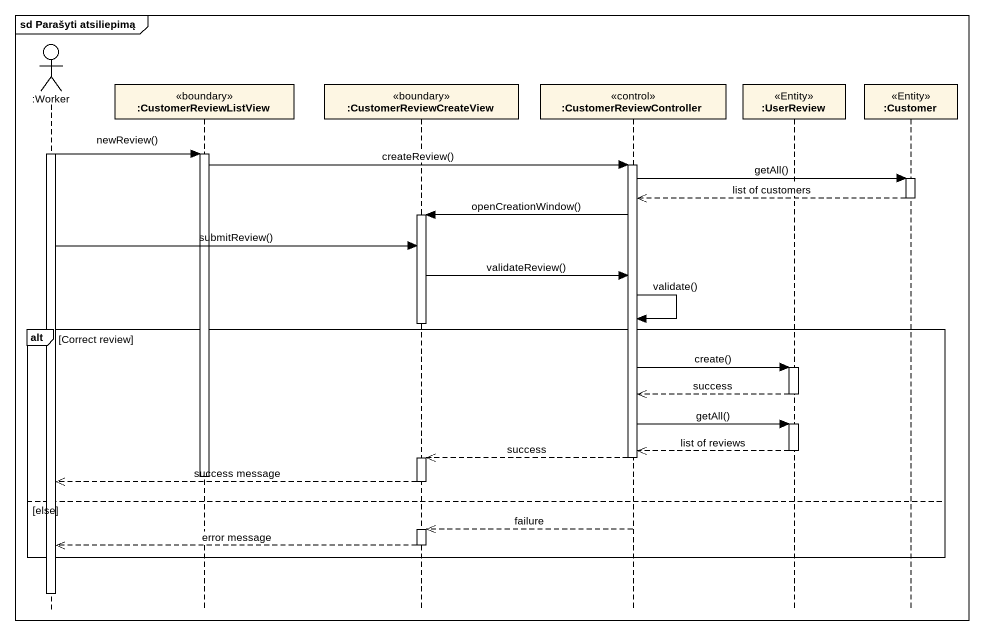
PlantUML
@startuml
mainframe sd Parašyti atsiliepimą
hide footbox
actor ":Worker" as Worker
participant ":CustomerReviewListView" as CustomerReviewListView <<boundary>>
participant ":CustomerReviewCreateView" as CustomerReviewCreateView <<boundary>>
participant ":CustomerReviewController" as CustomerReviewController <<control>>
participant ":UserReview" as UserReview <<Entity>>
participant ":Customer" as Customer <<Entity>>

activate Worker
Worker -> CustomerReviewListView : newReview()
activate CustomerReviewListView
CustomerReviewListView -> CustomerReviewController : createReview()
activate CustomerReviewController
CustomerReviewController -> Customer : getAll()
activate Customer
Customer -->> CustomerReviewController : list of customers
deactivate Customer
CustomerReviewController -> CustomerReviewCreateView : openCreationWindow()
activate CustomerReviewCreateView
Worker -> CustomerReviewCreateView : submitReview()
CustomerReviewCreateView -> CustomerReviewController : validateReview()
CustomerReviewController -> CustomerReviewController : validate()
deactivate CustomerReviewCreateView
alt Correct review
  CustomerReviewController -> UserReview : create()
  activate UserReview
  UserReview -->> CustomerReviewController : success
  deactivate UserReview
  CustomerReviewController -> UserReview : getAll()
  activate UserReview
  UserReview -->> CustomerReviewController : list of reviews
  deactivate UserReview
  CustomerReviewController -->> CustomerReviewCreateView : success
  deactivate CustomerReviewController
  activate CustomerReviewCreateView
  deactivate CustomerReviewListView
  CustomerReviewCreateView -->> Worker : success message
  deactivate CustomerReviewCreateView
else else
  CustomerReviewController -->> CustomerReviewCreateView : failure
  activate CustomerReviewCreateView
  CustomerReviewCreateView -->> Worker : error message
  deactivate CustomerReviewCreateView
end
deactivate Worker
@enduml
